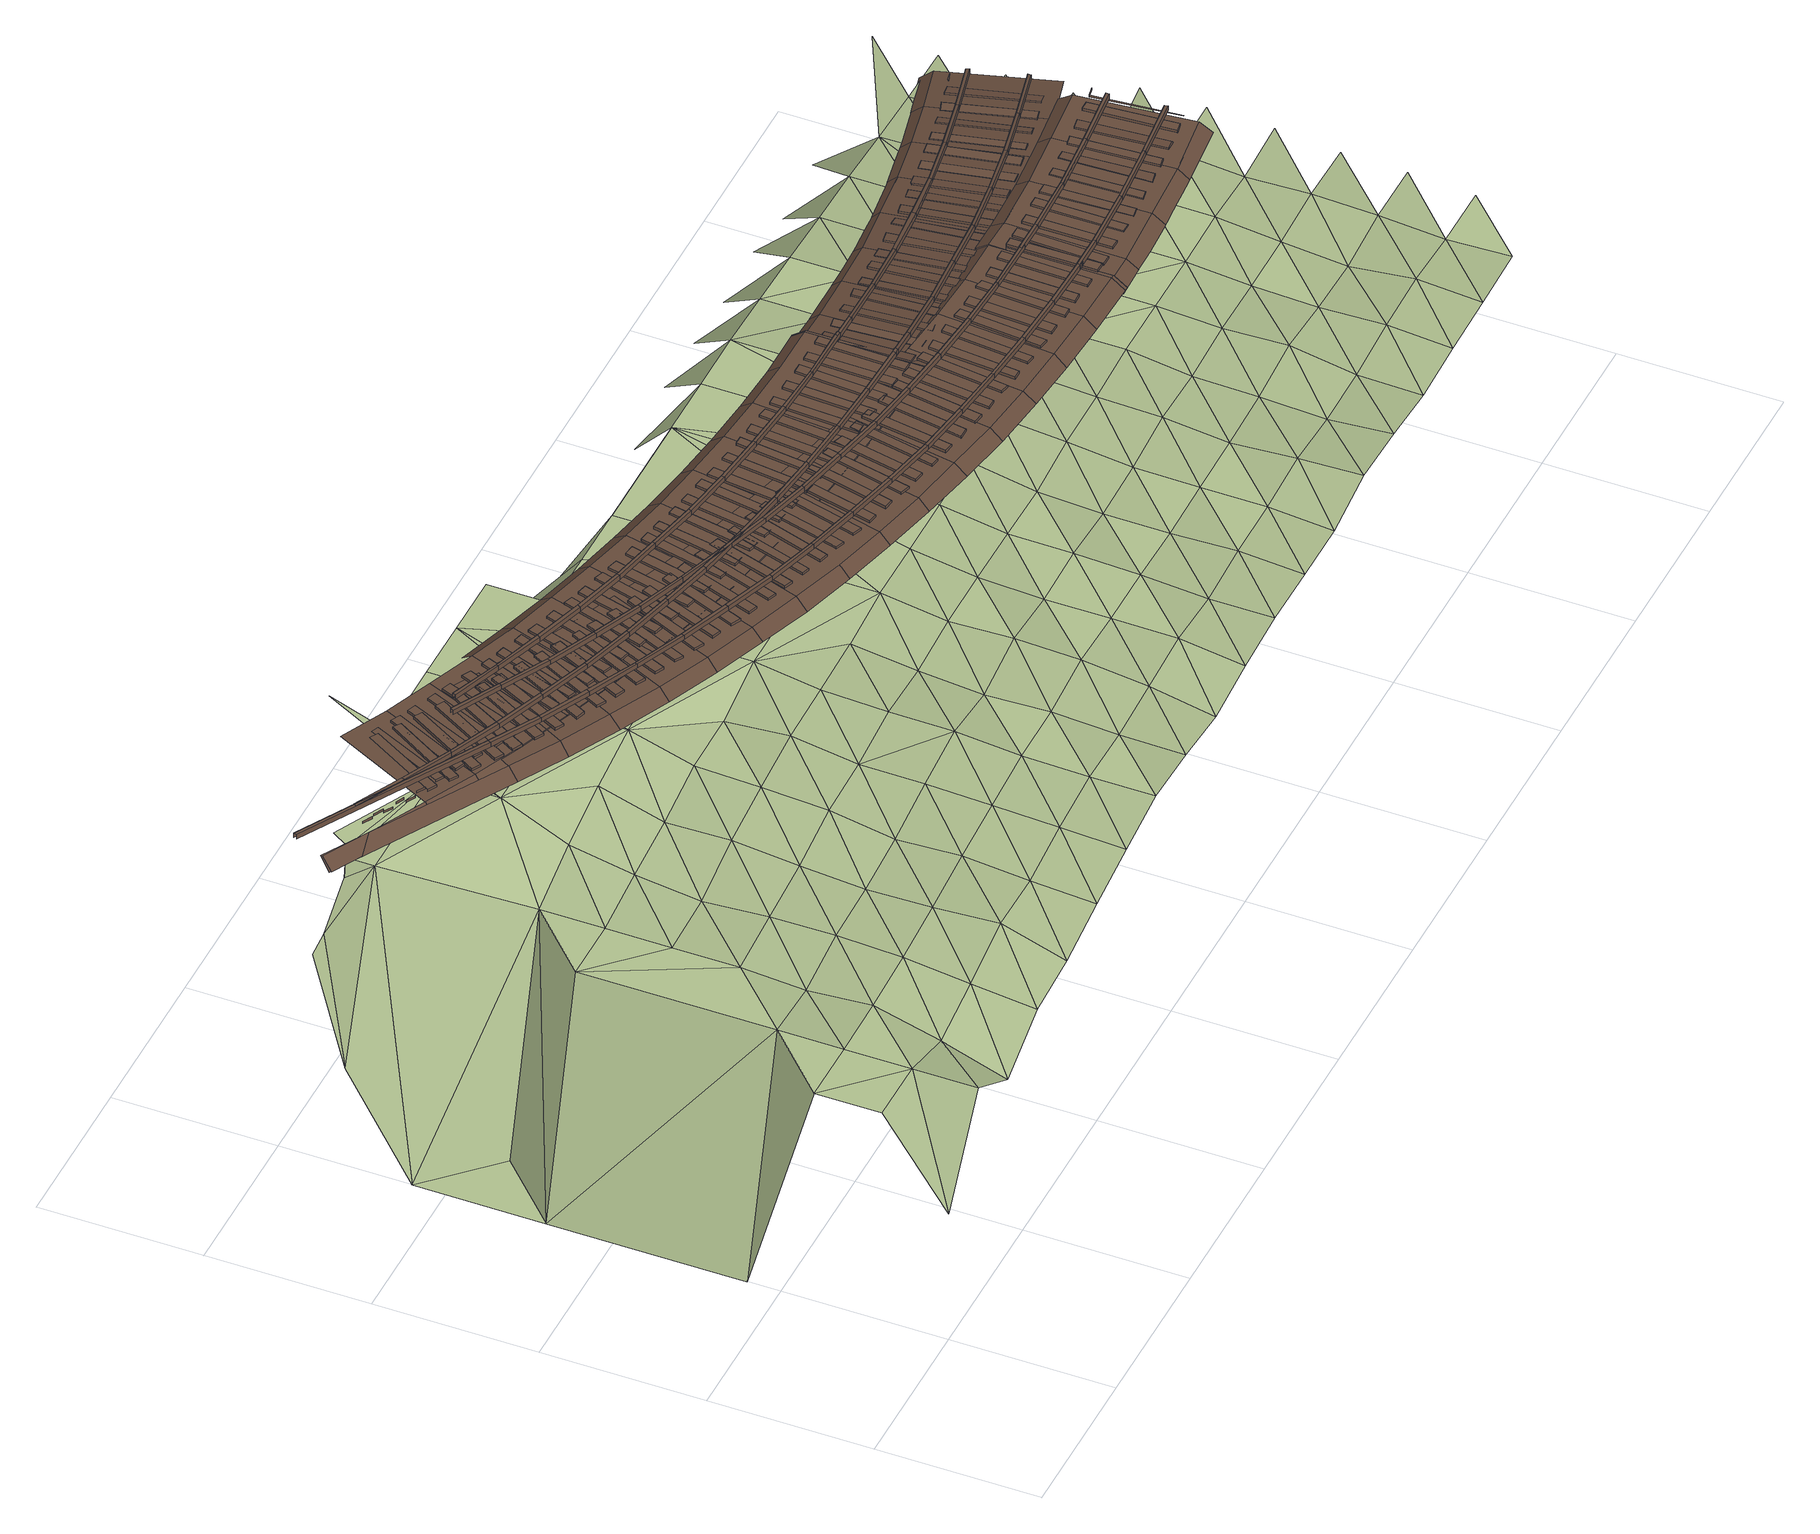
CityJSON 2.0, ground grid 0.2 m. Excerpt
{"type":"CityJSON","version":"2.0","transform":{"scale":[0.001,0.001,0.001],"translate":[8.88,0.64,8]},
"CityObjects":{
"terrain1":{"type":"TINRelief","geometry":[{"type":"CompositeSurface","lod":"3","boundaries":[[[0,1,2]],[[0,3,1]],[[0,2,4]],[[5,3,6]],[[3,0,7]],[[3,7,6]],[[8,0,4]],[[6,9,5]],[[10,5,9]],[[8,4,11]],[[12,7,0]],[[8,12,0]],[[13,6,7]],[[9,6,14]],[[13,7,12]],[[15,10,9]],[[16,8,11]],[[17,14,6]],[[17,6,13]],[[16,11,18]],[[19,12,8]],[[20,9,14]],[[21,22,10]],[[9,20,15]],[[19,8,16]],[[23,13,12]],[[14,17,24]],[[25,22,26]],[[20,10,15]],[[21,26,22]],[[19,23,12]],[[27,14,24]],[[21,10,20]],[[28,17,13]],[[29,16,18]],[[14,27,20]],[[26,21,30]],[[28,13,23]],[[31,24,17]],[[32,30,21]],[[33,29,18]],[[34,19,16]],[[35,30,32]],[[31,17,28]],[[36,27,24]],[[34,16,29]],[[37,23,19]],[[31,36,24]],[[38,20,27]],[[37,19,34]],[[39,21,20]],[[40,32,21]],[[41,28,23]],[[42,29,33]],[[32,40,35]],[[38,27,36]],[[37,41,23]],[[35,40,43]],[[44,31,28]],[[42,33,45]],[[46,34,29]],[[39,20,38]],[[39,40,21]],[[44,28,41]],[[47,36,31]],[[42,46,29]],[[48,37,34]],[[47,31,44]],[[49,38,36]],[[48,34,46]],[[50,41,37]],[[51,42,45]],[[49,39,38]],[[47,49,36]],[[50,37,48]],[[52,44,41]],[[51,45,53]],[[54,46,42]],[[50,52,41]],[[55,47,44]],[[54,42,51]],[[56,48,46]],[[57,40,39]],[[58,39,49]],[[55,44,52]],[[58,49,47]],[[54,56,46]],[[59,50,48]],[[60,51,53]],[[58,47,55]],[[61,62,39]],[[58,61,39]],[[59,48,56]],[[63,52,50]],[[64,60,53]],[[65,54,51]],[[63,50,59]],[[66,55,52]],[[65,51,60]],[[67,56,54]],[[66,58,55]],[[63,66,52]],[[67,59,56]],[[67,54,65]],[[61,68,62]],[[69,60,64]],[[70,63,59]],[[59,67,71]],[[69,64,72]],[[73,61,58]],[[74,65,60]],[[75,58,66]],[[70,59,71]],[[75,66,63]],[[69,74,60]],[[73,68,61]],[[76,67,65]],[[75,63,70]],[[75,77,58]],[[76,65,74]],[[77,73,58]],[[78,71,67]],[[79,69,72]],[[78,67,76]],[[80,70,71]],[[79,72,81]],[[82,74,69]],[[80,75,70]],[[78,80,71]],[[82,69,79]],[[83,76,74]],[[75,84,77]],[[77,85,73]],[[82,83,74]],[[86,78,76]],[[87,79,81]],[[85,77,84]],[[88,75,80]],[[86,76,83]],[[88,80,78]],[[84,75,89]],[[90,87,81]],[[91,82,79]],[[88,78,86]],[[88,89,75]],[[91,79,87]],[[92,83,82]],[[92,82,91]],[[89,93,84]],[[94,86,83]],[[93,95,84]],[[96,87,90]],[[92,94,83]],[[97,88,86]],[[96,90,98]],[[99,91,87]],[[97,86,94]],[[88,100,89]],[[100,93,89]],[[96,99,87]],[[101,92,91]],[[101,91,99]],[[102,94,92]],[[100,103,93]],[[104,96,98]],[[102,92,101]],[[105,97,94]],[[104,98,106]],[[107,99,96]],[[108,88,97]],[[102,105,94]],[[100,88,108]],[[107,96,104]],[[109,101,99]],[[107,109,99]],[[110,102,101]],[[111,104,106]],[[108,97,105]],[[110,101,109]],[[112,105,102]],[[113,111,106]],[[114,107,104]],[[112,102,110]],[[114,104,111]],[[115,100,108]],[[116,109,107]],[[112,108,105]],[[116,107,114]],[[117,110,109]],[[118,111,113]],[[116,117,109]],[[119,112,110]],[[118,113,120]],[[121,114,111]],[[119,110,117]],[[112,122,108]],[[118,121,111]],[[123,116,114]],[[119,124,112]],[[123,114,121]],[[125,117,116]],[[122,126,108]],[[127,118,120]],[[128,122,112]],[[125,116,123]],[[129,119,117]],[[130,127,120]],[[128,112,124]],[[124,119,131]],[[132,121,118]],[[125,129,117]],[[133,131,119]],[[132,118,127]],[[134,123,121]],[[133,119,129]],[[135,124,131]],[[132,134,121]],[[136,125,123]],[[128,137,122]],[[138,127,130]],[[135,131,133]],[[136,123,134]],[[139,129,125]],[[140,128,124]],[[141,138,130]],[[142,132,127]],[[135,140,124]],[[139,125,136]],[[143,133,129]],[[142,127,138]],[[144,134,132]],[[139,143,129]],[[128,140,145]],[[146,135,133]],[[144,132,142]],[[147,136,134]],[[128,145,148]],[[149,138,141]],[[146,133,143]],[[147,139,136]],[[150,140,135]],[[144,147,134]],[[149,141,151]],[[152,142,138]],[[150,145,140]],[[150,135,146]],[[153,143,139]],[[149,152,138]],[[139,147,154]],[[155,144,142]],[[145,150,156]],[[153,139,154]],[[157,146,143]],[[155,142,152]],[[158,147,144]],[[145,156,159]],[[160,149,151]],[[153,157,143]],[[158,154,147]],[[161,150,146]],[[158,144,155]],[[162,160,151]],[[163,152,149]],[[161,146,157]],[[164,156,150]],[[165,153,154]],[[163,149,160]],[[154,158,166]],[[167,155,152]],[[164,150,161]],[[165,154,166]],[[168,157,153]],[[163,167,152]],[[169,158,155]],[[164,170,156]],[[171,160,162]],[[168,153,165]],[[172,161,157]],[[169,155,167]],[[158,173,166]],[[171,162,174]],[[175,163,160]],[[168,172,157]],[[176,164,161]],[[173,158,169]],[[177,165,166]],[[171,175,160]],[[178,167,163]],[[176,161,172]],[[177,168,165]],[[173,177,166]],[[178,163,175]],[[179,169,167]],[[164,176,180]],[[181,171,174]],[[168,177,182]],[[178,179,167]],[[183,173,169]],[[168,184,172]],[[185,175,171]],[[186,168,182]],[[184,176,172]],[[183,169,179]],[[187,177,173]],[[184,168,186]],[[188,178,175]],[[187,173,183]],[[189,182,177]],[[190,179,178]],[[191,176,184]],[[187,189,177]],[[192,186,182]],[[193,183,179]],[[192,182,189]],[[194,184,186]],[[195,187,183]],[[194,186,192]],[[196,189,187]],[[197,192,189]],[[198,184,194]],[[199,194,192]]]}]},
"railway1":{"type":"Railway","attributes":{"function":"1855"},"geometry":[{"type":"MultiSurface","lod":"3","boundaries":[[[200,201,202,203]],[[204,205,206,207]],[[203,202,208,209]],[[210,211,212,213]],[[214,215,216,217]],[[218,219,220,221]],[[222,223,224,225]],[[226,227,228,229]],[[230,226,229,231]],[[232,233,234,235]],[[236,237,238,239]],[[240,236,239,241]],[[242,240,241,243]],[[244,245,246,247]],[[209,208,248,249]],[[250,251,252,253]],[[254,255,256,257]],[[258,259,260,261]],[[229,228,262,263]],[[231,229,263,264]],[[265,231,264,266]],[[267,268,269,270]],[[252,271,272,253]],[[273,274,275,276]],[[251,277,271,252]],[[278,209,249,279]],[[249,248,280,281]],[[256,282,283,257]],[[284,258,261,285]],[[255,286,282,256]],[[260,287,285,261]],[[288,289,290,291]],[[292,293,294,295]],[[259,296,287,260]],[[217,216,297,298]],[[299,267,270,300]],[[269,301,300,270]],[[302,273,276,303]],[[304,305,306,307]],[[268,308,301,269]],[[275,309,303,276]],[[263,262,310,311]],[[264,263,311,312]],[[313,314,315,316]],[[266,264,312,317]],[[274,318,309,275]],[[319,288,291,320]],[[290,321,320,291]],[[322,292,295,323]],[[289,324,321,290]],[[239,238,325,326]],[[327,328,329,330]],[[294,331,323,295]],[[241,239,326,332]],[[243,241,332,333]],[[279,249,281,334]],[[335,336,337,338]],[[293,339,331,294]],[[281,280,340,341]],[[342,313,316,343]],[[344,304,307,345]],[[315,346,343,316]],[[298,297,347,348]],[[306,349,345,307]],[[350,351,352,353]],[[314,354,346,315]],[[305,355,349,306]],[[356,217,298,357]],[[358,359,360,361]],[[362,335,338,363]],[[311,310,364,365]],[[366,327,330,367]],[[312,311,365,368]],[[337,369,363,338]],[[317,312,368,370]],[[329,371,367,330]],[[372,373,374,375]],[[336,376,369,337]],[[328,377,371,329]],[[378,379,380,381]],[[326,325,382,383]],[[379,384,385,380]],[[332,326,383,386]],[[384,387,388,385]],[[389,390,391,392]],[[333,332,386,393]],[[394,350,353,395]],[[396,358,361,397]],[[352,398,395,353]],[[334,281,341,399]],[[355,344,345,349]],[[360,400,397,361]],[[351,401,398,352]],[[402,403,404,405]],[[341,340,406,407]],[[359,408,400,360]],[[348,347,409,410]],[[411,412,413,414]],[[357,298,348,415]],[[416,372,375,417]],[[418,419,420,421]],[[422,418,421,423]],[[377,366,367,371]],[[424,422,423,425]],[[374,426,417,375]],[[427,389,392,428]],[[429,430,431,432]],[[373,433,426,374]],[[391,434,428,392]],[[390,435,434,391]],[[365,364,436,437]],[[368,365,437,438]],[[370,368,438,439]],[[401,394,395,398]],[[408,396,397,400]],[[440,402,405,441]],[[442,443,379,378]],[[443,444,384,379]],[[445,446,447,448]],[[444,449,387,384]],[[383,382,450,451]],[[404,452,441,405]],[[453,411,414,454]],[[386,383,451,455]],[[393,386,455,456]],[[403,457,452,404]],[[413,458,454,414]],[[459,460,461,462]],[[412,463,458,413]],[[399,341,407,464]],[[465,429,432,466]],[[433,416,417,426]],[[435,427,428,434]],[[431,467,466,432]],[[468,469,470,471]],[[407,406,472,473]],[[415,348,410,474]],[[410,409,475,476]],[[430,477,467,431]],[[478,445,448,479]],[[480,481,482,483]],[[484,357,415,485]],[[447,486,479,448]],[[421,420,487,488]],[[423,421,488,489]],[[425,423,489,490]],[[446,491,486,447]],[[463,453,454,458]],[[457,440,441,452]],[[492,459,462,493]],[[461,494,493,462]],[[495,496,497,498]],[[499,468,471,500]],[[501,502,443,442]],[[460,503,494,461]],[[502,504,444,443]],[[437,436,505,506]],[[504,507,449,444]],[[438,437,506,508]],[[509,510,511,512]],[[439,438,508,513]],[[470,514,500,471]],[[451,450,515,516]],[[455,451,516,517]],[[456,455,517,518]],[[469,519,514,470]],[[477,465,466,467]],[[520,480,483,521]],[[522,399,464,523]],[[491,478,479,486]],[[482,524,521,483]],[[481,525,524,482]],[[464,407,473,526]],[[527,495,498,528]],[[529,530,531,532]],[[533,534,535,536]],[[497,537,528,498]],[[474,410,476,538]],[[485,415,474,539]],[[503,492,493,494]],[[540,509,512,541]],[[476,475,542,543]],[[519,499,500,514]],[[496,544,537,497]],[[473,472,545,546]],[[511,547,541,512]],[[488,487,548,549]],[[489,488,549,550]],[[510,551,547,511]],[[490,489,550,552]],[[553,554,555,556]],[[557,558,559,560]],[[561,529,532,562]],[[525,520,521,524]],[[563,564,502,501]],[[564,565,504,502]],[[565,566,507,504]],[[531,567,562,532]],[[568,533,536,569]],[[530,570,567,531]],[[544,527,528,537]],[[535,571,569,536]],[[506,505,572,573]],[[516,515,574,575]],[[508,506,573,576]],[[517,516,575,577]],[[513,508,576,578]],[[518,517,577,579]],[[534,580,571,535]],[[523,464,526,581]],[[582,553,556,583]],[[584,585,586,587]],[[588,589,590,591]],[[551,540,541,547]],[[555,592,583,556]],[[593,557,560,594]],[[526,473,546,595]],[[539,474,538,596]],[[554,597,592,555]],[[559,598,594,560]],[[538,476,543,599]],[[570,561,562,567]],[[558,600,598,559]],[[543,542,601,602]],[[603,604,605,606]],[[607,588,591,608]],[[549,548,609,610]],[[580,568,569,571]],[[611,612,613,614]],[[550,549,610,615]],[[546,545,616,617]],[[552,550,615,618]],[[619,584,587,620]],[[590,621,608,591]],[[622,623,564,563]],[[623,624,565,564]],[[597,582,583,592]],[[586,625,620,587]],[[624,626,566,565]],[[589,627,621,590]],[[585,628,625,586]],[[600,593,594,598]],[[575,574,629,630]],[[631,611,614,632]],[[577,575,630,633]],[[634,635,636,637]],[[579,577,633,638]],[[573,572,639,640]],[[641,603,606,642]],[[576,573,640,643]],[[581,526,595,644]],[[578,576,643,645]],[[646,647,648,649]],[[613,650,632,614]],[[605,651,642,606]],[[612,652,650,613]],[[627,607,608,621]],[[604,653,651,605]],[[596,538,599,654]],[[599,543,602,655]],[[628,619,620,625]],[[595,546,617,656]],[[657,658,659,660]],[[661,646,649,662]],[[663,634,637,664]],[[665,666,667,668]],[[648,669,662,649]],[[602,601,670,671]],[[652,631,632,650]],[[636,672,664,637]],[[610,609,673,674]],[[635,675,672,636]],[[647,676,669,648]],[[615,610,674,677]],[[618,615,677,678]],[[679,680,623,622]],[[653,641,642,651]],[[680,681,624,623]],[[681,682,626,624]],[[617,616,683,684]],[[685,686,687,688]],[[689,657,660,690]],[[691,665,668,692]],[[659,693,690,660]],[[694,695,696,697]],[[630,629,698,699]],[[633,630,699,700]],[[667,701,692,668]],[[676,661,662,669]],[[638,633,700,702]],[[658,703,693,659]],[[644,595,656,704]],[[666,705,701,667]],[[640,639,706,707]],[[675,663,664,672]],[[643,640,707,708]],[[645,643,708,709]],[[654,599,655,710]],[[711,712,713,714]],[[715,685,688,716]],[[717,694,697,718]],[[687,719,716,688]],[[696,720,718,697]],[[656,617,684,721]],[[722,723,724,725]],[[686,726,719,687]],[[703,689,690,693]],[[705,691,692,701]],[[695,727,720,696]],[[671,670,728,729]],[[730,731,680,679]],[[674,673,732,733]],[[731,734,681,680]],[[734,735,682,681]],[[677,674,733,736]],[[737,738,739,740]],[[678,677,736,741]],[[742,711,714,743]],[[744,722,725,745]],[[713,746,743,714]],[[727,717,718,720]],[[655,602,671,729,747,748]],[[749,750,751,752]],[[724,753,745,725]],[[684,683,754,755]],[[712,756,746,713]],[[726,715,716,719]],[[723,757,753,724]],[[699,698,758,759]],[[700,699,759,760]],[[702,700,760,761]],[[704,656,721,762]],[[763,737,740,764]],[[710,655,748,765]],[[766,767,768,769]],[[770,749,752,771]],[[739,772,764,740]],[[707,706,773,774]],[[708,707,774,775]],[[709,708,775,776]],[[738,777,772,739]],[[751,778,771,752]],[[757,744,745,753]],[[779,780,781,782]],[[756,742,743,746]],[[750,783,778,751]],[[721,684,755,784]],[[785,786,787,788]],[[789,766,769,790]],[[768,791,790,769]],[[792,793,731,730]],[[794,779,782,795]],[[793,796,734,731]],[[796,797,735,734]],[[777,763,764,772]],[[729,728,798,799]],[[783,770,771,778]],[[767,800,791,768]],[[733,732,801,802]],[[736,733,802,803]],[[781,804,795,782]],[[741,736,803,805]],[[806,807,808,809]],[[780,810,804,781]],[[811,785,788,812]],[[813,814,815,816]],[[755,754,817,818]],[[787,819,812,788]],[[820,806,809,821]],[[759,758,822,823]],[[760,759,823,824]],[[765,748,747,825]],[[761,760,824,826]],[[762,721,784,827]],[[786,828,819,787]],[[800,789,790,791]],[[808,829,821,809]],[[810,794,795,804]],[[807,830,829,808]],[[831,832,833,834]],[[774,773,835,836]],[[775,774,836,837]],[[776,775,837,838]],[[839,813,816,840]],[[747,729,799,841]],[[842,843,844,845]],[[815,846,840,816]],[[828,811,812,819]],[[830,820,821,829]],[[847,831,834,848]],[[814,849,846,815]],[[784,755,818,850]],[[833,851,848,834]],[[852,853,793,792]],[[853,854,796,793]],[[854,855,797,796]],[[832,856,851,833]],[[857,858,859,860]],[[799,798,861,862]],[[802,801,863,864]],[[803,802,864,865]],[[805,803,865,866]],[[867,842,845,868]],[[869,870,871,872]],[[844,873,868,845]],[[849,839,840,846]],[[843,874,873,844]],[[856,847,848,851]],[[875,857,860,876]],[[825,747,841,877]],[[859,878,876,860]],[[823,822,879,880]],[[827,784,850,881]],[[824,823,880,882]],[[826,824,882,883]],[[818,817,884,885]],[[886,887,888,889]],[[858,890,878,859]],[[891,869,872,892]],[[871,893,892,872]],[[894,895,896,897]],[[874,867,868,873]],[[870,898,893,871]],[[841,799,862,899]],[[900,886,889,901]],[[836,835,902,903]],[[837,836,903,904]],[[838,837,904,905]],[[890,875,876,878]],[[888,906,901,889]],[[887,907,906,888]],[[908,909,910,911]],[[850,818,885,912]],[[913,894,897,914]],[[915,916,853,852]],[[916,917,854,853]],[[917,918,855,854]],[[898,891,892,893]],[[919,920,921,922]],[[896,923,914,897]],[[895,924,923,896]],[[907,900,901,906]],[[864,863,925,926]],[[862,861,927,928]],[[865,864,926,929]],[[930,908,911,931]],[[866,865,929,932]],[[910,933,931,911]],[[934,919,922,935]],[[877,841,899,936]],[[937,938,939,940]],[[909,941,933,910]],[[921,942,935,922]],[[881,850,912,943]],[[880,879,944,945]],[[924,913,914,923]],[[882,880,945,946]],[[947,948,949,950]],[[883,882,946,951]],[[920,952,942,921]],[[885,884,953,954]],[[955,937,940,956]],[[941,930,931,933]],[[939,957,956,940]],[[899,862,928,958]],[[938,959,957,939]],[[960,947,950,961]],[[903,902,962,963]],[[952,934,935,942]],[[904,903,963,964]],[[905,904,964,965]],[[966,967,968,969]],[[949,970,961,950]],[[971,972,973,974]],[[959,955,956,957]],[[948,975,970,949]],[[976,977,916,915]],[[977,978,917,916]],[[978,979,918,917]],[[980,966,969,981]],[[968,982,981,969]],[[926,925,983,984]],[[929,926,984,985]],[[932,929,985,986]],[[967,987,982,968]],[[928,927,988,989]],[[990,971,974,991]],[[975,960,961,970]],[[992,993,994,995]],[[936,899,958,996]],[[973,997,991,974]],[[998,999,1000,1001]],[[972,1002,997,973]],[[987,980,981,982]],[[943,912,1003,1004]],[[1005,992,995,1006]],[[945,944,1007,1008]],[[946,945,1008,1009]],[[954,1010,1011,1003,912,885]],[[951,946,1009,1012]],[[994,1013,1006,995]],[[1014,998,1001,1015]],[[954,953,1016,1010]],[[993,1017,1013,994]],[[1002,990,991,997]],[[1000,1018,1015,1001]],[[1019,1020,1021,1022]],[[958,928,989,1023]],[[999,1024,1018,1000]],[[1025,1026,1027,1028]],[[963,962,1029,1030]],[[1017,1005,1006,1013]],[[964,963,1030,1031]],[[1032,1019,1022,1033]],[[965,964,1031,1034]],[[1035,1036,977,976]],[[1036,1037,978,977]],[[1021,1038,1033,1022]],[[1037,1039,979,978]],[[1024,1014,1015,1018]],[[1040,1025,1028,1041]],[[1020,1042,1038,1021]],[[1027,1043,1041,1028]],[[1044,1045,1046,1047]],[[1048,1049,1050,1051]],[[985,984,1052,1053]],[[1026,1054,1043,1027]],[[1042,1032,1033,1038]],[[1010,1016,1055,1056]],[[996,958,1023,1057]],[[989,988,1058,1059]],[[1060,1044,1047,1061]],[[983,1062,1063,1052,984]],[[1053,1064,1065,986,985]],[[1066,1048,1051,1067]],[[1046,1068,1061,1047]],[[1030,1029,1069,1070]],[[1004,1003,1011,1071]],[[1031,1030,1070,1072]],[[1034,1031,1072,1073]],[[1054,1040,1041,1043]],[[1050,1074,1067,1051]],[[1045,1075,1068,1046]],[[1008,1007,1076,1077]],[[1009,1008,1077,1078]],[[1012,1009,1078,1079]],[[1049,1080,1074,1050]],[[1011,1010,1056,1081]],[[1082,1083,1084,1085]],[[1056,1055,1086,1081]],[[1075,1060,1061,1068]],[[1023,989,1059,1087]],[[1053,1052,1063,1064]],[[1080,1066,1067,1074]],[[1088,1082,1085,1089]],[[1090,1091,1036,1035]],[[1084,1092,1089,1085]],[[1091,1093,1037,1036]],[[1071,1011,1081,1086]],[[1093,1094,1039,1037]],[[1083,1095,1092,1084]],[[1096,1097,1098,1099]],[[1057,1023,1087,1100]],[[1095,1088,1089,1092]],[[1101,1096,1099,1102]],[[1059,1058,1103,1104]],[[1098,1105,1102,1099]],[[1106,1107,1108,1109]],[[1097,1110,1105,1098]],[[1077,1076,1111,1112]],[[1078,1077,1112,1113]],[[1079,1078,1113,1114]],[[1115,1106,1109,1116]],[[1110,1101,1102,1105]],[[1108,1117,1116,1109]],[[1087,1059,1104,1118]],[[1107,1119,1117,1108]],[[1120,1121,1122,1123]],[[1124,1125,1091,1090]],[[1125,1126,1093,1091]],[[1126,1127,1094,1093]],[[1119,1115,1116,1117]],[[1128,1120,1123,1129]],[[1100,1087,1118,1130]],[[1122,1131,1129,1123]],[[1121,1132,1131,1122]],[[1133,1134,1135,1136]],[[1104,1103,1137,1138]],[[1132,1128,1129,1131]],[[1139,1133,1136,1140]],[[1135,1141,1140,1136]],[[1112,1111,1142,1143]],[[1113,1112,1143,1144]],[[1114,1113,1144,1145]],[[1134,1146,1141,1135]],[[1147,1148,1149,1150]],[[1118,1104,1138,1151]],[[1146,1139,1140,1141]],[[1152,1153,1126,1125]],[[1154,1147,1150,1155]],[[1138,1137,1156,1157]],[[1149,1158,1155,1150]],[[1159,1160,1152,1125,1124]],[[1161,1162,1127,1126,1153]],[[1148,1163,1158,1149]],[[1143,1142,1164,1165]],[[1144,1143,1165,1166]],[[1130,1118,1151,1167]],[[1145,1144,1166,1168]],[[1169,1170,1171,1172]],[[1163,1154,1155,1158]],[[1151,1138,1157,1173]],[[1174,1169,1172,1175]],[[1157,1156,1176,1173]],[[1171,1177,1175,1172]],[[1160,1161,1153,1152]],[[1170,1178,1177,1171]],[[1178,1174,1175,1177]],[[1167,1151,1173,1176]]]}]},
"railway2":{"type":"Railway","attributes":{"function":"1855"},"geometry":[{"type":"MultiSurface","lod":"3","boundaries":[[[1179,1180,1181,1182]],[[1183,1184,1185,1186]],[[1187,1188,1186,1185]],[[1189,1179,1182,1190]],[[1190,1182,1181,1191]],[[1192,1193,1030,1029]],[[1193,1194,1031,1030]],[[1194,1195,1034,1031]],[[1180,1196,1191,1181]],[[1197,1198,1199,1200]],[[1184,1201,1187,1185]],[[1196,1189,1190,1191]],[[1200,1199,1202,1203]],[[1204,1205,1206,1207]],[[1205,1208,1209,1206]],[[1208,1210,1211,1209]],[[1202,1199,1198,1212]],[[1197,1213,1212,1198]],[[1201,1214,1188,1187]],[[1213,1203,1202,1212]],[[1215,1216,1217,1218]],[[1219,1220,1184,1183]],[[1221,1215,1218,1222]],[[1223,1224,1193,1192]],[[1222,1218,1217,1225]],[[1224,1226,1194,1193]],[[1226,1227,1195,1194]],[[1216,1228,1225,1217]],[[1220,1229,1201,1184]],[[1228,1221,1222,1225]],[[1230,1231,1232,1233]],[[1234,1235,1205,1204]],[[1235,1236,1208,1205]],[[1236,1237,1210,1208]],[[1233,1232,1238,1239]],[[1238,1232,1231,1240]],[[1229,1241,1214,1201]],[[1230,1242,1240,1231]],[[1243,1244,1245,1246]],[[1242,1239,1238,1240]],[[1247,1243,1246,1248]],[[1248,1246,1245,1249]],[[1244,1250,1249,1245]],[[1251,1252,1220,1219]],[[1250,1247,1248,1249]],[[1253,1254,1224,1223]],[[1254,1255,1226,1224]],[[1255,1256,1227,1226]],[[1257,1258,1259,1260]],[[1261,1257,1260,1262]],[[1252,1263,1229,1220]],[[1264,1265,1235,1234]],[[1265,1266,1236,1235]],[[1262,1260,1259,1267]],[[1266,1268,1237,1236]],[[1258,1269,1267,1259]],[[1269,1261,1262,1267]],[[1263,1270,1241,1229]],[[1271,1272,1273,1274]],[[1275,1271,1274,1276]],[[1276,1274,1273,1277]],[[1272,1278,1277,1273]],[[1278,1275,1276,1277]],[[1279,1280,1281,1282]],[[1283,1284,1252,1251]],[[1285,1279,1282,1286]],[[1287,1288,1254,1253]],[[1288,1289,1255,1254]],[[1289,1290,1256,1255]],[[1286,1282,1281,1291]],[[1280,1292,1291,1281]],[[1284,1293,1263,1252]],[[1292,1285,1286,1291]],[[1294,1295,1265,1264]],[[1295,1296,1266,1265]],[[1296,1297,1268,1266]],[[1298,1299,1300,1301]],[[1301,1300,1302,1303]],[[1293,1304,1270,1263]],[[1302,1300,1299,1305]],[[1298,1306,1305,1299]],[[1306,1303,1302,1305]],[[1307,1308,1309,1310]],[[1307,1310,1311,1312]],[[1311,1310,1309,1313]],[[1308,1314,1313,1309]],[[1314,1312,1311,1313]],[[1315,1316,1284,1283]],[[1317,1318,1288,1287]],[[1318,1319,1289,1288]],[[1319,1320,1290,1289]],[[1321,1322,1323,1324]],[[1316,1325,1293,1284]],[[1326,1327,1295,1294]],[[1328,1321,1324,1329]],[[1330,1331,1297,1296]],[[1327,1330,1296,1295]],[[1329,1324,1323,1332]],[[1325,1333,1304,1293]],[[1322,1334,1332,1323]],[[1334,1328,1329,1332]],[[1335,1336,1337,1338]],[[1339,1335,1338,1340]],[[1340,1338,1337,1341]],[[1336,1342,1341,1337]],[[1342,1339,1340,1341]],[[1343,1344,1345,1346]],[[1347,1343,1346,1348]],[[1349,1350,1316,1315]],[[1351,1352,1318,1317]],[[1352,1353,1319,1318]],[[1353,1354,1320,1319]],[[1348,1346,1345,1355]],[[1356,1357,1327,1326]],[[1358,1359,1331,1330]],[[1350,1360,1325,1316]],[[1357,1358,1330,1327]],[[1344,1361,1355,1345]],[[1361,1347,1348,1355]],[[1360,1362,1333,1325]],[[1363,1364,1365,1366]],[[1364,1367,1368,1365]],[[1366,1365,1368,1369]],[[1370,1363,1366,1369]],[[1367,1370,1369,1368]],[[1371,1372,1373,1374]],[[1372,1375,1376,1373]],[[1374,1373,1376,1377]],[[1378,1371,1374,1377]],[[1375,1378,1377,1376]],[[1379,1380,1352,1351]],[[1381,1382,1350,1349]],[[1380,1383,1353,1352]],[[1383,1384,1354,1353]],[[1385,1386,1357,1356]],[[1387,1388,1359,1358]],[[1386,1387,1358,1357]],[[1382,1389,1360,1350]],[[1390,1391,1392,1393]],[[1389,1394,1362,1360]],[[1391,1395,1396,1392]],[[1393,1392,1396,1397]],[[1398,1390,1393,1397]],[[1395,1398,1397,1396]],[[1399,1400,1401,1402]],[[1400,1403,1404,1401]],[[1402,1401,1404,1405]],[[1406,1399,1402,1405]],[[1403,1406,1405,1404]],[[1407,1408,1409,1410]],[[1411,1412,1380,1379]],[[1412,1413,1383,1380]],[[1413,1414,1384,1383]],[[1415,1416,1388,1387]],[[1417,1418,1386,1385]],[[1418,1415,1387,1386]],[[1410,1409,1419,1420]],[[1421,1422,1389,1382]],[[1423,1407,1410,1420]],[[1422,1424,1394,1389]],[[1425,1423,1420,1419]],[[1426,1427,1428,1429]]]}]},
"railway3":{"type":"Railway","attributes":{"function":"1855"},"geometry":[{"type":"MultiSurface","lod":"3","boundaries":[[[1430,1431,1432,1433]],[[1434,1435,1433,1432]],[[1436,1437,1438,1439]],[[1437,1440,1441,1438]],[[1440,1442,1443,1441]],[[1444,1445,1446,1447]],[[1431,1448,1434,1432]],[[1449,1444,1447,1450]],[[1450,1447,1446,1451]],[[1452,1453,1454,1455]],[[1453,1456,1457,1454]],[[1456,1458,1459,1457]],[[1445,1460,1451,1446]],[[1461,1462,1463,1464]],[[1448,1465,1435,1434]],[[1460,1449,1450,1451]],[[1461,1464,1466,1467]],[[1466,1464,1463,1468]],[[1469,1470,1431,1430]],[[1462,1471,1468,1463]],[[1471,1467,1466,1468]],[[1472,1473,1474,1475]],[[1476,1477,1437,1436]],[[1477,1478,1440,1437]],[[1478,1479,1442,1440]],[[1480,1472,1475,1481]],[[1470,1482,1448,1431]],[[1481,1475,1474,1483]],[[1484,1485,1456,1453]],[[1486,1484,1453,1452]],[[1485,1487,1458,1456]],[[1473,1488,1483,1474]],[[1489,1490,1491,1492]],[[1488,1480,1481,1483]],[[1482,1493,1465,1448]],[[1494,1489,1492,1495]],[[1495,1492,1491,1496]],[[1490,1497,1496,1491]],[[1497,1494,1495,1496]],[[1498,1499,1500,1501]],[[1502,1498,1501,1503]],[[1504,1505,1470,1469]],[[1503,1501,1500,1506]],[[1499,1507,1506,1500]],[[1508,1509,1477,1476]],[[1509,1510,1478,1477]],[[1510,1511,1479,1478]],[[1507,1502,1503,1506]],[[1505,1512,1482,1470]],[[1513,1514,1515,1516]],[[1517,1518,1485,1484]],[[1519,1517,1484,1486]],[[1518,1520,1487,1485]],[[1513,1516,1521,1522]],[[1521,1516,1515,1523]],[[1512,1524,1493,1482]],[[1514,1525,1523,1515]],[[1525,1522,1521,1523]],[[1526,1527,1528,1529]],[[1530,1526,1529,1531]],[[1531,1529,1528,1532]],[[1527,1533,1532,1528]],[[1533,1530,1531,1532]],[[1534,1535,1536,1537]],[[1538,1539,1505,1504]],[[1540,1534,1537,1541]],[[1541,1537,1536,1542]],[[1543,1544,1509,1508]],[[1544,1545,1510,1509]],[[1545,1546,1511,1510]],[[1535,1547,1542,1536]],[[1539,1548,1512,1505]],[[1547,1540,1541,1542]],[[1549,1550,1517,1519]],[[1550,1551,1518,1517]],[[1551,1552,1520,1518]],[[1553,1554,1555,1556]],[[1548,1557,1524,1512]],[[1558,1553,1556,1559]],[[1559,1556,1555,1560]],[[1554,1561,1560,1555]],[[1561,1558,1559,1560]],[[1562,1563,1564,1565]],[[1566,1562,1565,1567]]]}]}
},
"vertices":[
[80,79,300],[0,79,300],[0,0,182],[0,160,300],[80,0,300],[0,240,0],[80,240,300],[80,160,300],[159,79,278],[0,480,0],[0,640,0],[159,0,250],[159,160,301],[159,240,295],[80,480,300],[80,559,0],[239,79,297],[159,319,300],[239,0,288],[239,160,307],[159,559,300],[80,720,369],[0,720,140],[239,240,311],[159,400,300],[37,775,256],[48,767,279],[159,480,300],[239,319,310],[319,79,321],[72,753,346],[239,400,304],[80,755,369],[319,0,295],[319,160,316],[98,761,369],[239,480,314],[319,240,314],[239,559,330],[239,640,369],[239,720,369],[319,319,320],[399,79,319],[112,783,369],[319,400,329],[399,0,314],[399,160,327],[319,480,327],[399,240,323],[319,559,352],[399,319,337],[479,79,333],[399,400,342],[479,0,329],[479,160,337],[399,480,345],[479,240,340],[319,880,369],[399,559,369],[479,319,340],[559,79,343],[399,640,369],[319,799,369],[479,400,353],[559,0,343],[559,160,345],[479,480,346],[559,240,352],[399,799,369],[639,79,340],[559,400,356],[559,319,353],[639,0,339],[479,799,369],[639,160,345],[559,480,369],[639,240,342],[559,559,369],[639,319,349],[720,79,346],[639,400,359],[720,0,330],[720,160,356],[720,240,359],[559,720,369],[559,799,369],[720,319,356],[800,79,352],[720,400,369],[720,480,369],[800,0,340],[800,160,353],[800,240,352],[639,720,369],[800,319,356],[639,799,266],[880,79,346],[800,400,369],[880,0,346],[880,160,352],[720,720,369],[880,240,355],[880,319,356],[720,799,228],[960,79,352],[880,400,369],[960,0,346],[960,160,349],[880,720,369],[960,240,349],[960,319,353],[1040,79,352],[960,400,369],[1040,0,345],[1040,160,352],[880,799,199],[1040,240,353],[1040,319,362],[1120,79,359],[1040,400,369],[1120,0,362],[1120,160,353],[960,720,369],[1120,240,362],[1040,559,369],[1120,319,364],[960,799,247],[1200,79,352],[1040,720,369],[1120,400,369],[1200,0,359],[1040,480,369],[1200,160,356],[1120,480,367],[1200,240,358],[1120,559,367],[1200,319,369],[1040,799,273],[1280,79,353],[1200,400,369],[1120,640,365],[1280,0,351],[1280,160,367],[1200,480,362],[1280,240,364],[1120,720,365],[1200,559,362],[1280,319,369],[1120,799,273],[1360,79,362],[1200,640,362],[1360,0,356],[1360,160,359],[1280,480,359],[1280,400,369],[1360,240,362],[1200,720,362],[1280,559,356],[1360,319,369],[1200,799,269],[1440,79,365],[1280,640,356],[1440,0,359],[1440,160,355],[1280,720,356],[1360,480,353],[1360,400,369],[1440,240,362],[1360,559,353],[1440,319,371],[1280,799,279],[1520,79,359],[1360,640,352],[1440,400,371],[1520,0,362],[1520,160,365],[1360,720,352],[1440,480,349],[1520,240,368],[1520,319,365],[1360,799,263],[1600,79,359],[1440,559,348],[1520,400,372],[1440,720,346],[1600,160,364],[1440,640,348],[1520,480,348],[1600,240,365],[1520,559,343],[1600,319,372],[1440,799,278],[1520,640,343],[1600,400,374],[1520,720,340],[1600,480,374],[1600,559,339],[1600,640,337],[1600,799,337],[1600,720,337],
[59,773,381],[52,759,369],[116,725,369],[123,739,381],[127,755,381],[138,749,381],[138,749,384],[127,755,384],[180,692,369],[187,707,381],[143,749,381],[155,743,381],[155,743,384],[143,749,384],[59,775,381],[50,761,369],[271,634,369],[279,648,381],[152,741,381],[162,735,381],[162,735,384],[152,741,384],[171,735,381],[181,730,381],[181,730,384],[171,735,384],[141,769,390],[141,769,384],[203,739,384],[203,739,390],[143,773,390],[204,743,390],[178,726,381],[189,720,381],[189,720,384],[178,726,384],[71,809,390],[71,809,384],[297,678,384],[297,678,390],[72,813,390],[299,682,390],[72,813,384],[299,682,384],[197,722,381],[207,716,381],[207,716,384],[197,722,384],[244,662,369],[251,676,381],[204,712,381],[215,706,381],[215,706,384],[204,712,384],[222,710,381],[232,705,381],[232,705,384],[222,710,384],[229,697,381],[239,691,381],[239,691,384],[229,697,384],[264,710,384],[264,710,390],[267,713,390],[204,743,384],[267,713,384],[248,698,381],[260,693,381],[260,693,384],[248,698,384],[268,799,384],[258,805,384],[255,682,381],[266,676,381],[266,676,384],[255,682,384],[268,799,381],[250,836,381],[309,807,381],[309,634,369],[316,648,381],[277,803,384],[268,807,384],[284,789,381],[284,789,384],[277,803,381],[293,783,384],[274,687,381],[284,682,381],[284,682,384],[274,687,384],[281,666,381],[292,660,381],[292,660,384],[281,666,384],[293,783,381],[332,600,369],[340,614,381],[293,795,381],[293,795,384],[305,789,384],[309,775,381],[309,775,384],[303,654,381],[315,648,381],[315,648,384],[303,654,384],[305,789,381],[319,769,384],[329,682,384],[329,682,390],[331,686,390],[300,674,381],[312,670,381],[312,670,384],[300,674,384],[331,686,384],[319,769,381],[316,785,381],[316,785,384],[327,781,384],[335,761,381],[335,761,384],[327,781,381],[357,644,384],[357,644,390],[330,640,381],[341,634,381],[341,634,384],[330,640,384],[346,755,384],[359,648,390],[359,648,384],[370,783,381],[325,664,381],[338,660,381],[338,660,384],[325,664,384],[346,755,381],[376,609,369],[382,624,381],[343,773,381],[343,773,384],[357,749,381],[357,749,384],[354,769,384],[396,567,369],[402,582,381],[367,743,384],[354,626,381],[364,620,381],[364,620,384],[354,626,384],[354,769,381],[367,743,381],[350,773,381],[408,741,381],[354,654,381],[364,648,381],[364,648,384],[354,654,384],[364,765,381],[364,765,384],[393,658,384],[393,658,390],[383,734,381],[383,734,384],[395,662,390],[376,761,384],[395,662,384],[393,728,384],[380,612,381],[392,608,381],[392,608,384],[380,612,384],[376,761,381],[393,728,381],[389,706,384],[389,706,390],[330,737,390],[330,737,384],[418,614,384],[418,614,390],[391,709,390],[332,741,390],[421,618,390],[391,709,384],[332,741,384],[382,642,381],[393,638,381],[393,638,384],[382,642,384],[421,618,384],[402,723,381],[402,723,384],[393,755,381],[393,755,384],[414,717,384],[431,759,381],[404,749,384],[414,717,381],[407,600,381],[418,594,381],[418,594,384],[407,600,384],[443,586,369],[447,601,381],[404,749,381],[460,537,369],[466,551,381],[408,634,381],[418,630,381],[418,630,384],[408,634,384],[466,711,381],[430,709,381],[430,709,384],[354,745,390],[354,745,384],[417,722,384],[417,722,390],[356,749,390],[418,725,390],[356,749,384],[418,725,384],[441,704,384],[420,743,381],[420,743,384],[431,588,381],[443,583,381],[443,583,384],[431,588,384],[441,704,381],[431,739,384],[431,739,381],[459,634,384],[459,634,390],[460,638,390],[460,638,384],[456,696,381],[456,696,384],[449,674,384],[449,674,390],[450,678,390],[436,624,381],[447,620,381],[447,620,384],[436,624,384],[450,678,384],[482,585,384],[482,585,390],[466,691,384],[443,735,381],[443,735,384],[482,588,390],[482,588,384],[466,691,381],[454,732,384],[459,576,381],[470,570,381],[470,570,384],[459,576,384],[454,732,381],[492,737,381],[478,686,381],[478,686,384],[489,680,384],[462,616,381],[473,612,381],[473,612,384],[462,616,384],[511,565,369],[516,580,381],[526,682,381],[526,509,369],[532,523,381],[489,680,381],[471,726,381],[471,726,384],[484,564,381],[495,559,381],[495,559,384],[484,564,384],[415,755,369],[473,725,369],[482,723,384],[479,700,384],[479,700,390],[482,704,390],[482,704,384],[482,723,381],[505,672,381],[505,672,384],[514,668,384],[489,607,381],[501,604,381],[501,604,384],[489,607,384],[492,719,381],[492,719,384],[510,646,384],[510,646,390],[514,668,381],[511,650,390],[526,614,384],[526,614,390],[511,650,384],[527,618,390],[511,553,381],[521,547,381],[521,547,384],[511,553,384],[527,618,384],[505,715,384],[546,557,384],[546,557,390],[547,561,390],[547,561,384],[505,715,381],[526,664,381],[526,664,384],[436,773,369],[498,753,369],[537,658,384],[537,658,381],[555,719,381],[521,710,381],[521,710,384],[518,598,381],[530,595,381],[530,595,384],[518,598,384],[537,541,381],[549,535,381],[549,535,384],[537,541,384],[533,707,384],[585,658,381],[532,698,369],[553,652,381],[553,652,384],[593,484,369],[598,499,381],[533,707,381],[580,547,369],[584,562,381],[564,646,384],[543,680,384],[543,680,390],[546,684,390],[564,646,381],[546,684,384],[545,591,381],[556,588,381],[556,588,384],[545,591,384],[564,531,381],[575,527,381],[575,527,384],[564,531,384],[550,702,381],[550,702,384],[571,620,384],[571,620,390],[572,624,390],[572,624,384],[561,698,384],[581,640,381],[581,640,384],[561,698,381],[591,636,384],[593,597,384],[593,597,390],[610,533,384],[610,533,390],[594,601,390],[612,537,390],[594,601,384],[612,537,384],[591,636,381],[559,734,369],[572,695,381],[572,695,384],[591,521,381],[603,515,381],[603,515,384],[591,521,384],[572,584,381],[585,580,381],[585,580,384],[572,584,384],[584,692,384],[603,632,381],[603,632,384],[619,702,381],[591,672,369],[584,692,381],[614,628,384],[646,634,381],[614,628,381],[659,460,369],[665,476,381],[617,511,381],[629,507,381],[629,507,384],[617,511,384],[601,688,381],[601,688,384],[609,662,384],[609,662,390],[600,577,381],[612,574,381],[612,574,384],[600,577,384],[610,666,390],[649,531,369],[652,545,381],[610,666,384],[630,620,381],[630,620,384],[613,684,384],[633,597,384],[633,597,390],[635,600,390],[642,616,384],[635,600,384],[613,684,381],[642,616,381],[675,509,384],[675,509,390],[623,682,381],[623,682,384],[677,513,390],[646,501,381],[657,497,381],[657,497,384],[646,501,384],[677,513,384],[659,581,384],[659,581,390],[652,612,381],[652,612,384],[661,585,390],[623,717,369],[661,585,384],[629,570,381],[641,567,381],[641,567,384],[629,570,384],[636,678,384],[664,609,384],[636,678,381],[664,609,381],[652,648,369],[709,612,381],[683,687,381],[672,493,381],[683,489,381],[683,489,384],[672,493,384],[652,674,381],[652,674,384],[681,604,381],[681,604,384],[658,563,381],[668,561,381],[668,561,384],[658,563,384],[665,672,384],[728,440,369],[732,454,381],[691,600,384],[674,648,384],[674,648,390],[691,600,381],[665,672,381],[675,652,390],[675,652,384],[697,575,384],[697,575,390],[697,579,390],[697,579,384],[719,517,369],[722,533,381],[700,484,381],[710,481,381],[710,481,384],[700,484,384],[703,596,381],[703,596,384],[681,668,381],[681,668,384],[715,592,384],[684,557,381],[697,555,381],[697,555,384],[684,557,384],[742,489,384],[742,489,390],[742,493,390],[694,666,384],[742,493,384],[715,592,381],[686,703,369],[694,666,381],[728,568,384],[728,568,390],[729,572,390],[729,572,384],[713,628,369],[728,475,381],[739,472,381],[739,472,384],[728,475,384],[731,587,381],[731,587,384],[705,664,381],[705,664,384],[742,584,384],[716,662,384],[747,674,381],[713,553,381],[726,549,381],[726,549,384],[713,553,384],[742,584,381],[716,662,381],[797,422,369],[800,436,381],[761,555,384],[761,555,390],[739,634,384],[739,634,390],[761,559,390],[761,559,384],[741,638,390],[755,468,381],[766,464,381],[766,464,384],[755,468,384],[741,638,384],[760,579,381],[760,579,384],[734,658,381],[734,658,384],[771,575,384],[835,577,381],[771,594,381],[741,547,381],[752,545,381],[752,545,384],[741,547,384],[745,656,384],[789,505,369],[792,521,381],[771,575,381],[745,656,381],[809,472,384],[809,472,390],[809,476,390],[809,476,384],[750,690,369],[783,572,381],[783,572,384],[776,609,369],[783,460,381],[795,456,381],[795,456,384],[783,460,384],[758,654,381],[758,654,384],[793,569,384],[797,557,384],[797,557,390],[797,561,390],[797,561,384],[793,569,381],[770,652,384],[770,543,381],[782,541,381],[782,541,384],[770,543,384],[770,652,381],[812,664,381],[809,452,381],[821,450,381],[821,450,384],[809,452,384],[811,565,381],[811,565,384],[822,562,384],[825,537,384],[825,537,390],[787,650,381],[787,650,384],[827,541,390],[827,541,384],[866,406,369],[869,420,381],[822,562,381],[806,624,384],[806,624,390],[806,628,390],[799,648,384],[806,628,384],[797,539,381],[809,537,381],[809,537,384],[797,539,384],[799,648,381],[834,559,381],[834,559,384],[838,446,381],[850,444,381],[850,444,384],[838,446,384],[860,497,369],[862,513,381],[846,555,384],[809,646,381],[809,646,384],[877,456,384],[877,456,390],[877,460,390],[838,592,369],[877,460,384],[814,680,369],[846,555,381],[822,644,384],[822,644,381],[827,535,381],[838,533,381],[838,533,384],[827,535,384],[864,549,384],[864,549,390],[866,553,390],[866,553,384],[863,551,381],[863,551,384],[899,562,381],[867,440,381],[879,436,381],[879,436,384],[867,440,384],[875,549,384],[840,642,381],[840,642,384],[875,549,381],[877,656,381],[851,640,384],[891,523,384],[891,523,390],[892,527,390],[892,527,384],[851,640,381],[856,531,381],[867,529,381],[867,529,384],[856,531,384],[936,392,369],[938,408,381],[873,616,384],[873,616,390],[873,620,390],[873,620,384],[892,545,381],[892,545,384],[893,434,381],[906,432,381],[906,432,384],[893,434,384],[902,543,384],[902,543,381],[869,638,381],[869,638,384],[902,578,369],[880,638,384],[944,442,384],[944,442,390],[877,672,369],[944,446,390],[944,446,384],[931,491,369],[931,507,381],[883,529,381],[895,527,381],[895,527,384],[883,529,384],[880,638,381],[915,541,381],[915,541,384],[927,537,384],[923,428,381],[934,426,381],[934,426,384],[923,428,384],[927,537,381],[963,549,381],[893,636,381],[893,636,384],[934,543,384],[934,543,390],[934,547,390],[934,547,384],[905,636,384],[905,636,381],[912,527,381],[925,525,381],[925,525,384],[912,527,384],[941,650,381],[944,535,381],[944,535,384],[957,509,384],[957,509,390],[957,513,390],[957,513,384],[950,424,381],[962,422,381],[962,422,384],[950,424,384],[956,533,384],[956,533,381],[939,610,384],[939,610,390],[1005,380,369],[1008,396,381],[940,614,390],[922,634,381],[922,634,384],[940,614,384],[934,632,384],[966,531,381],[966,531,384],[966,565,369],[940,523,381],[952,523,381],[952,523,384],[940,523,384],[934,632,381],[979,529,384],[943,666,369],[1013,432,384],[1013,432,390],[1014,436,390],[979,418,381],[992,418,381],[992,418,384],[979,418,384],[1014,436,384],[979,529,381],[1002,487,369],[1002,503,381],[946,632,381],[946,632,384],[957,632,384],[1027,539,381],[957,632,381],[997,525,381],[997,525,384],[1004,539,384],[1004,539,390],[1004,543,390],[1004,543,384],[970,523,381],[982,521,381],[982,521,384],[970,523,384],[1008,523,384],[1008,414,381],[1021,412,381],[1021,412,384],[1008,414,384],[1008,523,381],[1023,499,384],[1023,499,390],[1023,503,390],[1023,503,384],[975,630,381],[975,630,384],[987,630,384],[1005,607,384],[1005,607,390],[1005,610,390],[1005,610,384],[987,630,381],[1077,372,369],[1078,388,381],[1026,521,381],[1026,521,384],[998,521,381],[1011,521,381],[1011,521,384],[998,521,384],[1030,555,369],[1037,519,384],[1036,410,381],[1048,410,381],[1048,410,384],[1036,410,384],[1037,519,381],[1008,646,381],[1008,662,369],[1005,628,381],[1005,628,384],[1082,424,384],[1082,424,390],[1082,428,390],[1072,501,381],[1072,646,381],[1082,428,384],[1017,628,384],[1049,519,381],[1049,519,384],[1072,485,369],[1017,628,381],[1061,517,384],[1027,521,381],[1039,521,381],[1039,521,384],[1027,521,384],[1093,531,381],[1061,517,381],[1066,408,381],[1077,406,381],[1077,406,384],[1066,408,384],[1072,537,384],[1072,537,390],[1072,541,390],[1029,628,381],[1029,628,384],[1072,541,384],[1088,491,384],[1088,491,390],[1090,495,390],[1040,628,384],[1090,495,384],[1079,515,381],[1079,515,384],[1040,628,381],[1091,513,384],[1056,519,381],[1068,519,381],[1068,519,384],[1056,519,384],[1093,404,381],[1104,404,381],[1104,404,384],[1093,404,384],[1072,606,390],[1072,610,390],[1091,513,381],[1079,485,369],[1078,501,381],[1095,547,369],[1146,366,369],[1149,382,381],[1058,628,381],[1058,628,384],[1078,606,384],[1078,606,390],[1078,610,390],[1078,610,384],[1101,511,381],[1101,511,384],[1069,628,384],[1078,537,384],[1078,537,390],[1072,662,369],[1078,541,390],[1078,541,384],[1114,511,384],[1069,628,381],[1151,418,384],[1151,418,390],[1151,422,390],[1151,422,384],[1114,511,381],[1075,646,381],[1122,402,381],[1133,400,381],[1133,400,384],[1122,402,384],[1075,662,369],[1159,525,381],[1132,509,381],[1132,509,384],[1156,485,384],[1156,485,390],[1143,509,384],[1156,489,390],[1156,489,384],[1143,509,381],[1152,400,381],[1164,398,381],[1164,398,384],[1152,400,384],[1159,541,369],[1161,507,381],[1161,507,384],[1218,362,369],[1219,378,381],[1173,505,384],[1178,398,381],[1191,398,381],[1191,398,384],[1178,398,384],[1173,505,381],[1220,414,384],[1220,414,390],[1220,418,390],[1220,418,384],[1184,505,381],[1184,505,384],[1197,505,384],[1223,521,381],[1197,505,381],[1209,396,381],[1221,396,381],[1221,396,384],[1209,396,384],[1223,482,384],[1223,482,390],[1223,485,390],[1223,485,384],[1215,505,381],[1215,505,384],[1225,537,369],[1226,503,384],[1226,503,381],[1236,396,381],[1248,396,381],[1248,396,384],[1236,396,384],[1290,360,369],[1290,376,381],[1238,503,381],[1238,503,384],[1250,503,384],[1290,412,384],[1290,412,390],[1290,416,390],[1290,416,384],[1250,503,381],[1266,394,381],[1277,394,381],[1277,394,384],[1266,394,384],[1290,521,381],[1290,481,390],[1290,485,390],[1268,503,381],[1268,503,384],[1295,360,369],[1295,376,381],[1280,503,384],[1293,481,384],[1293,481,390],[1293,485,390],[1293,485,384],[1280,503,381],[1293,412,384],[1293,412,390],[1293,416,390],[1290,537,369],[1293,416,384],[1293,394,381],[1305,394,381],[1305,394,384],[1293,394,384],[1292,521,381],[1292,503,381],[1292,503,384],[1292,537,369],[1303,503,384],[1303,503,381],
[1072,519,381],[1085,519,381],[1085,519,382],[1072,519,384],[1114,485,369],[1114,501,380],[1072,501,382],[1072,485,372],[1072,646,377],[1072,660,365],[1072,628,378],[1072,628,380],[1085,628,378],[1110,537,381],[1110,537,388],[1110,541,388],[1110,541,381],[1085,628,377],[1113,519,380],[1113,519,381],[1101,519,381],[1101,519,380],[1112,646,375],[1097,626,378],[1097,626,377],[1109,606,381],[1109,606,387],[1072,606,388],[1072,606,382],[1109,610,387],[1072,610,388],[1109,610,381],[1072,610,382],[1109,628,378],[1109,628,375],[1111,660,362],[1130,519,378],[1142,521,378],[1142,521,380],[1130,519,381],[1184,487,364],[1184,503,375],[1126,628,375],[1126,628,377],[1178,539,378],[1180,539,384],[1138,628,375],[1178,543,384],[1178,543,378],[1138,628,374],[1177,648,371],[1172,521,375],[1172,521,378],[1159,521,378],[1159,521,377],[1175,608,377],[1175,608,382],[1175,612,382],[1175,612,377],[1156,628,375],[1156,628,372],[1168,630,374],[1175,664,358],[1168,630,372],[1187,521,375],[1199,523,374],[1199,523,375],[1187,523,377],[1180,630,371],[1180,630,372],[1191,630,372],[1191,630,371],[1255,493,359],[1255,509,372],[1248,545,374],[1248,545,380],[1248,549,380],[1248,549,374],[1216,525,372],[1229,525,372],[1229,525,375],[1216,525,375],[1209,632,369],[1209,632,372],[1242,652,367],[1242,612,372],[1242,612,378],[1242,616,378],[1221,632,371],[1242,616,372],[1221,632,369],[1241,668,353],[1244,525,372],[1255,527,371],[1255,527,372],[1244,525,374],[1232,632,368],[1232,634,369],[1245,634,369],[1245,634,367],[1273,529,369],[1284,529,369],[1284,529,371],[1274,529,372],[1327,499,356],[1325,517,367],[1261,636,365],[1261,636,368],[1316,551,369],[1316,551,375],[1316,555,375],[1316,555,369],[1274,638,368],[1274,638,365],[1308,660,362],[1309,618,369],[1309,618,375],[1309,624,375],[1308,622,369],[1315,533,367],[1315,533,369],[1303,531,369],[1303,531,368],[1292,640,367],[1292,640,365],[1305,674,349],[1303,640,365],[1303,640,364],[1330,535,365],[1341,537,365],[1341,537,368],[1330,535,368],[1315,642,365],[1315,642,362],[1327,644,364],[1327,644,362],[1396,509,352],[1395,527,362],[1386,561,365],[1386,561,371],[1385,565,371],[1385,565,365],[1359,539,365],[1370,541,364],[1370,541,365],[1359,539,367],[1373,668,359],[1375,628,365],[1375,628,369],[1344,646,361],[1344,646,362],[1375,632,369],[1373,632,365],[1356,648,362],[1369,684,346],[1356,648,361],[1386,543,362],[1398,545,362],[1398,545,364],[1386,543,365],[1367,648,359],[1367,650,362],[1380,652,361],[1380,650,359],[1415,547,361],[1427,549,359],[1428,549,362],[1415,547,362],[1396,654,358],[1396,654,359],[1466,523,346],[1465,539,359],[1454,573,361],[1454,573,367],[1453,577,367],[1453,577,361],[1409,656,359],[1441,640,359],[1441,640,365],[1440,644,365],[1440,644,359],[1437,680,355],[1409,656,356],[1433,695,343],[1425,660,356],[1444,553,359],[1444,553,361],[1425,660,358],[1457,555,359],[1457,555,361],[1438,662,358],[1438,662,356],[1449,664,355],[1472,559,358],[1472,559,359],[1449,664,356],[1482,561,356],[1482,561,359],[1460,666,356],[1460,666,353],[1521,588,356],[1521,588,362],[1537,537,343],[1534,553,355],[1521,592,362],[1521,592,356],[1505,654,356],[1507,654,362],[1505,658,362],[1505,658,356],[1501,694,351],[1478,670,353],[1501,565,356],[1501,565,358],[1478,670,355],[1497,709,339],[1511,567,355],[1511,567,356],[1489,672,353],[1489,672,352],[1501,674,352],[1527,570,353],[1527,570,356],[1501,674,353],[1539,573,353],[1539,573,356],[1513,678,353],[1513,678,351],[1530,682,349],[1556,578,353],[1556,578,355],[1530,682,352],[1588,604,353],[1588,604,359],[1588,608,359],[1588,608,353],[1569,674,358],[1569,674,352],[1571,670,352],[1571,670,358],[1568,580,353],[1542,684,351],[1601,571,351],[1565,710,346],[1542,684,349],[1559,725,335],[1568,580,352],[1565,691,348],[1553,687,349],[1553,688,351],[1565,691,349],
[1330,360,365],[1329,376,378],[1286,376,378],[1286,360,367],[1286,521,382],[1286,537,371],[1330,412,385],[1330,412,391],[1286,412,391],[1286,412,385],[1329,416,391],[1286,416,391],[1330,416,385],[1286,416,385],[1309,394,378],[1322,394,378],[1322,394,381],[1309,394,381],[1327,521,381],[1309,503,381],[1309,503,384],[1322,503,384],[1329,481,385],[1328,481,391],[1286,481,391],[1286,481,385],[1328,485,391],[1286,485,391],[1328,485,385],[1286,485,385],[1322,503,381],[1338,396,378],[1350,396,378],[1350,396,381],[1338,396,381],[1327,537,371],[1334,503,384],[1334,503,381],[1346,503,384],[1409,364,368],[1408,380,380],[1346,503,381],[1367,396,380],[1379,396,380],[1379,396,381],[1367,396,381],[1409,416,385],[1409,416,391],[1409,420,391],[1409,420,385],[1363,505,382],[1363,505,385],[1399,523,384],[1375,505,385],[1404,484,391],[1402,487,391],[1404,484,385],[1404,487,385],[1375,505,382],[1395,396,380],[1407,398,380],[1407,398,381],[1395,396,381],[1399,539,372],[1386,505,382],[1386,505,385],[1399,505,385],[1399,505,382],[1424,398,381],[1436,400,381],[1436,400,382],[1424,398,382],[1417,507,384],[1417,507,385],[1487,370,369],[1486,384,381],[1428,507,385],[1428,507,384],[1486,422,387],[1486,422,393],[1486,426,393],[1486,426,387],[1473,529,385],[1454,400,381],[1466,402,381],[1466,402,384],[1454,400,382],[1479,489,393],[1479,493,393],[1481,489,387],[1479,493,387],[1446,509,385],[1446,509,384],[1457,509,385],[1472,545,374],[1457,509,384],[1481,402,381],[1492,404,381],[1492,404,384],[1481,402,384],[1470,509,385],[1470,509,387],[1482,511,387],[1482,511,385],[1511,406,381],[1523,406,382],[1521,406,385],[1511,406,384],[1568,378,371],[1566,394,382],[1498,513,385],[1498,513,387],[1511,515,387],[1564,430,388],[1564,430,394],[1563,434,394],[1564,434,388],[1511,515,385],[1548,537,385],[1556,497,388],[1556,497,394],[1556,501,394],[1556,501,388],[1540,408,382],[1552,410,382],[1552,410,385],[1540,408,385],[1546,553,375],[1529,517,385],[1529,517,388],[1540,517,388],[1540,517,385],[1552,519,385],[1566,412,384],[1566,412,385],[1552,519,388],[1564,521,385],[1564,521,388]
]}
